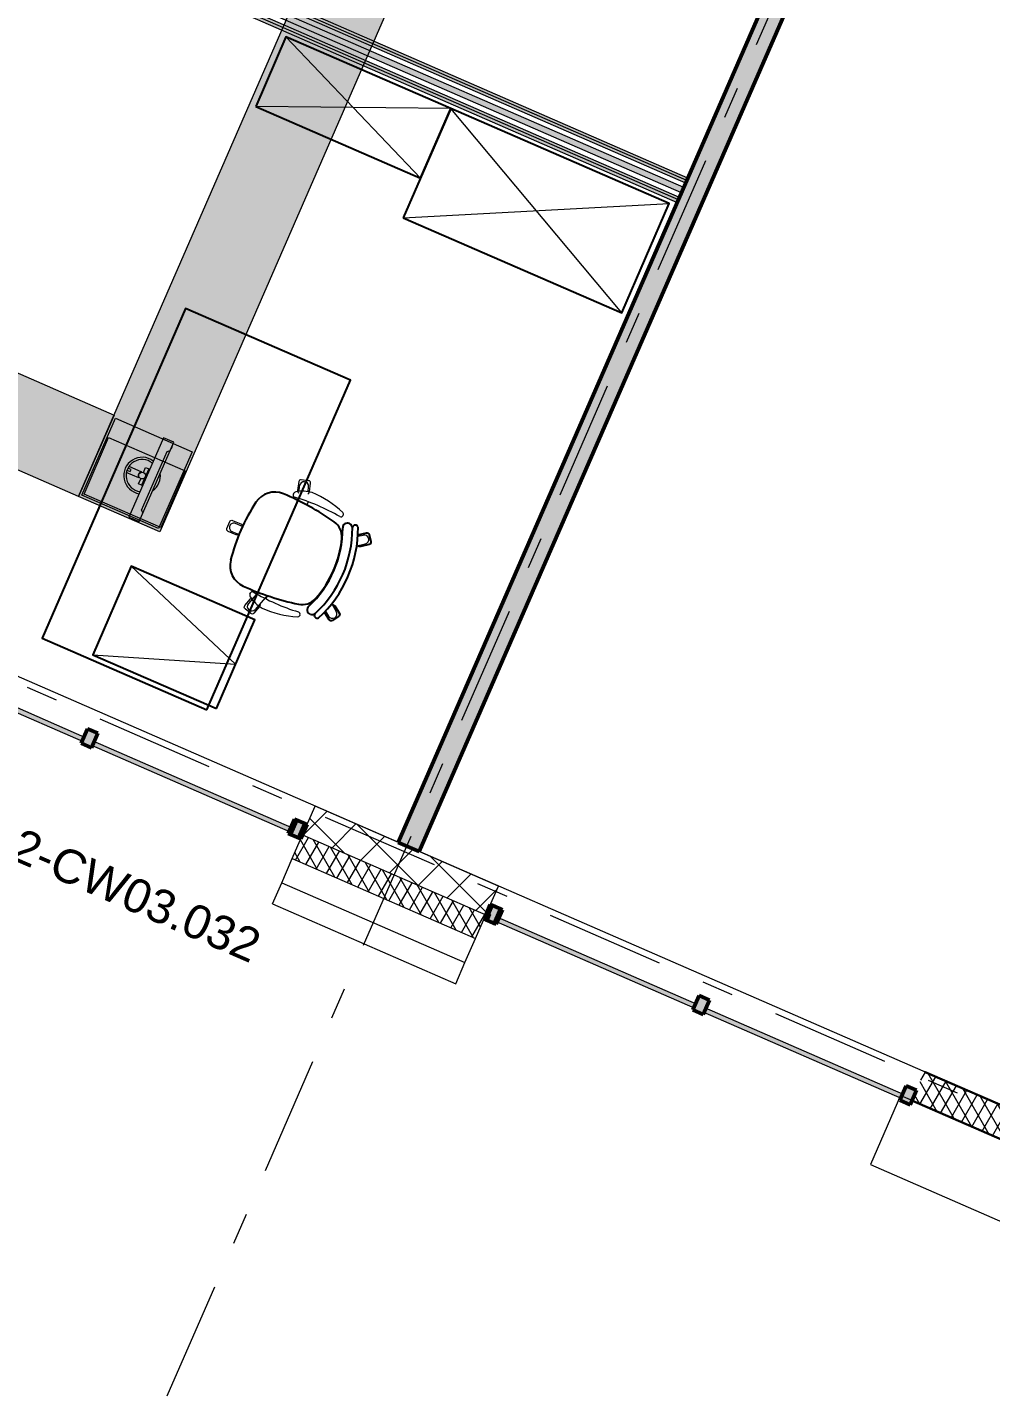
# Model space of a CAD drawing. Header units: millimetres. Extents: x -35034 to 431752, y -71616 to 25069.
# Drawn here: x 375936 to 380225, y -17867 to -11807 of the extents above; entities that cross this region are included whole.
import ezdxf
from ezdxf.enums import TextEntityAlignment as Align

# ---------------------------------------------------------------- set-up
doc = ezdxf.new("R2010")
doc.units = ezdxf.units.MM
doc.header["$MEASUREMENT"] = 0
doc.linetypes.add('Double Dashed', pattern=[1093.611073, 529.166651, -211.666656, 141.111112, -211.666656])
for name, color, linetype in [('A-15-MG_Structural_Grid', 7, 'Continuous'), ('A-20-M_Floor_Slab', 7, 'Continuous'), ('A-25-M_Curtain_Wall', 7, 'Continuous'), ('A-25-M_Wall_Ext', 7, 'Continuous'), ('A-25-M_Wall_Ext_Existing_HUB', 7, 'Continuous'), ('A-25-M_Wall_Int', 7, 'Continuous'), ('ArchiCAD Doors', 7, 'Continuous'), ('New_A-25-M_Wall_Int', 7, 'Continuous')]:
    doc.layers.add(name, color=color, linetype=linetype)
for name, color, linetype, lineweight, true_color in [('A-15-MG_Structural_Grid_Pen_No__163', 7, 'Continuous', 0, 0x750077), ('A-25-M_Curtain_Wall_Pen_No__144', 7, 'Continuous', 0, 0xc8c8c8), ('A-25-M_Curtain_Wall_Pen_No__165', 7, 'Continuous', 0, 0x006060), ('A-25-M_Curtain_Wall_Pen_No__27', 7, 'Continuous', 50, 0x2a2a2a), ('A-25-M_Curtain_Wall_Pen_No__43', 7, 'Continuous', 30, 0x444444), ('A-25-M_Curtain_Wall_Pen_No__46', 7, 'Continuous', 35, 0x444444), ('A-25-M_Wall_Ext_Existing_HUB_Pen_No__107', 7, 'Continuous', 15, 0xa6a6a6), ('A-25-M_Wall_Ext_Pen_No__63', 7, 'Continuous', 20, 0x606060), ('A-25-M_Wall_Int_Pen_No__27', 7, 'Continuous', 50, 0x2a2a2a), ('A-25-M_Wall_Int_Pen_No__81', 7, 'Continuous', 20, 0x6a6a6a), ('A-35-M_FFE_Loose_SIEMENS P2_Pen_No__251', 7, 'Continuous', 13, 0xe8e8e8), ('New_A-25-M_Wall_Int_Pen_No__107', 7, 'Continuous', 15, 0xa6a6a6)]:
    doc.layers.add(name, color=color, linetype=linetype, lineweight=lineweight, true_color=true_color)
for name, color, linetype, lineweight in [('A-20-M_Floor_Slab_Pen_No__89', 8, 'Continuous', 20), ('A-25-M_Curtain_Wall_Pen_No__1', 7, 'Continuous', 13), ('A-25-M_Curtain_Wall_Pen_No__85', 8, 'Continuous', 20), ('A-25-M_Wall_Ext_Existing_HUB_Pen_No__1', 7, 'Continuous', 13), ('A-35-M_FFE_Loose_SIEMENS P2_Pen_No__5', 7, 'Continuous', 25), ('A-35-M_FFE_Loose_SIEMENS P2_Pen_No__9', 7, 'Continuous', 13), ('A-95-H_Fill_Plan_FloorTrunking_Pen_No__1', 7, 'Continuous', 13), ('A-95-H_Fill_Plan_FloorTrunking_Pen_No__101', 252, 'Continuous', 15), ('ArchiCAD Doors_Pen_No__1', 7, 'Continuous', 13), ('New_A-25-M_Wall_Int_Pen_No__1', 7, 'Continuous', 13), ('New_A-95-H_Fill_Plan_FloorTrunking_Pen_No__1', 7, 'Continuous', 13), ('New_A-95-H_Fill_Plan_FloorTrunking_Pen_No__101', 252, 'Continuous', 15), ('New_A-95-P_Text_1_50_GA_Pen_No__1', 7, 'Continuous', 13), ('New_A-95-P_Text_1_50_GA_Pen_No__101', 252, 'Continuous', 15)]:
    doc.layers.add(name, color=color, linetype=linetype, lineweight=lineweight)
doc.styles.add('GENERATED_STYLE_4', font='')
doc.styles.get('GENERATED_STYLE_4').set_extended_font_data('Swis721 BT')
doc.dimstyles.new('GENERATED_STYLE__2', dxfattribs={"dimtxt": 0.18, "dimasz": 273.6, "dimexe": 0.18, "dimexo": 0.0625, "dimgap": 0.09, "dimtad": 0, "dimtih": 1, "dimtoh": 1, "dimdec": 4, "dimzin": 0, "dimdsep": 46, "dimcen": 0.09, "dimadec": 0, "dimazin": 0, "dimtfac": 1, "dimtdec": 4, "dimtmove": 0, "dimatfit": 3, "dimldrblk": 'ARROWHEAD_5', "dimfxl": 1, "dimtolj": 1, "dimtzin": 0, "dimarcsym": 0})
pattern_1 = [(60, (341458.065, 0), (-43.30127, 25), []), (120, (341458.065, 0), (43.30127, 25), [])]

# ---------------------------------------------------------------- blocks, each defined once
blk = doc.blocks.new('Slab_4_1', base_point=(349154.7, 5872.1))
at = {"layer": 'A-20-M_Floor_Slab_Pen_No__89', "linetype": 'Continuous', "flags": 128}
blk.add_lwpolyline([(360868.7, 17348.4), (395215.4, 2371.5), (395114.2, 2139.5), (395215, 2095.5), (388101.6, -14217.9), (385088.2, -12903.9), (382990, -17715.8), (382962.7, -17778.4), (373440.9, -13626.4), (354114.4, -5199.1)], dxfattribs=at)
blk = doc.blocks.new('Curtain Wall_16_1', base_point=(341458.1, 0))
at = {"layer": 'A-25-M_Curtain_Wall', "linetype": 'Continuous', "lineweight": 0, "true_color": 0x000000}
h = blk.add_hatch(dxfattribs=at)
h.set_pattern_fill('Batt_Insulation_0001', color=178, style=0, pattern_type=2)
h.set_pattern_definition(pattern_1)
h.paths.add_polyline_path([(379873.7, -16584.4), (380749.1, -16966.1), (380805.1, -16837.8), (379929.7, -16456.1)])
at = {"layer": 'A-25-M_Curtain_Wall_Pen_No__144', "linetype": 'Continuous'}
for points in [[(377969.5, -15775.4), (378015.3, -15795.3), (378043.3, -15731.2), (377997.5, -15711.2)], [(378023.5, -15798.9), (378051.4, -15734.7), (378005.6, -15714.7), (377977.6, -15778.9)], [(378944.7, -16200.6), (378972.7, -16136.4), (378926.8, -16116.4), (378898.9, -16180.6)], [(379865.9, -16602.3), (379893.9, -16538.1), (379848.1, -16518.1), (379820.1, -16582.3)]]:
    blk.add_hatch(color=256, dxfattribs=at).paths.add_polyline_path(points)
at = {"layer": 'A-25-M_Curtain_Wall_Pen_No__165', "linetype": 'Continuous', "lineweight": 0, "true_color": 0x001818}
for points in [[(377986.2, -15771.7), (377991.8, -15774.2), (377999.8, -15755.9), (377994.2, -15753.4)], [(378915.4, -16155.1), (378030.9, -15769.4), (378022.9, -15787.7), (378907.4, -16173.4)], [(379836.7, -16556.8), (378952.1, -16171.1), (378944.1, -16189.4), (379828.7, -16575.1)]]:
    blk.add_hatch(color=168, dxfattribs=at).paths.add_polyline_path(points)
at = {"layer": 'A-25-M_Curtain_Wall_Pen_No__1', "linetype": 'Continuous'}
for p, q in [((377994.2, -15753.4), (377986.2, -15771.7)), ((377991.8, -15774.2), (377999.8, -15755.9)), ((377999.8, -15755.9), (377994.2, -15753.4)), ((377986.2, -15771.7), (377991.8, -15774.2)), ((378030.9, -15769.4), (378022.9, -15787.7)), ((378022.9, -15787.7), (378907.4, -16173.4)), ((378915.4, -16155.1), (378030.9, -15769.4)), ((378907.4, -16173.4), (378915.4, -16155.1)), ((378952.1, -16171.1), (378944.1, -16189.4)), ((379836.7, -16556.8), (378952.1, -16171.1)), ((378944.1, -16189.4), (379828.7, -16575.1)), ((379828.7, -16575.1), (379836.7, -16556.8))]:
    blk.add_line(p, q, dxfattribs=at)
at = {"layer": 'A-25-M_Curtain_Wall_Pen_No__27', "linetype": 'Continuous'}
for p, q in [((377997.5, -15711.2), (377969.5, -15775.4)), ((378005.6, -15714.7), (377977.6, -15778.9)), ((378043.3, -15731.2), (377997.5, -15711.2)), ((378051.4, -15734.7), (378005.6, -15714.7)), ((378015.3, -15795.3), (378043.3, -15731.2)), ((378023.5, -15798.9), (378051.4, -15734.7)), ((377969.5, -15775.4), (378015.3, -15795.3)), ((377977.6, -15778.9), (378023.5, -15798.9)), ((378926.8, -16116.4), (378898.9, -16180.6)), ((378972.7, -16136.4), (378926.8, -16116.4)), ((378898.9, -16180.6), (378944.7, -16200.6)), ((378944.7, -16200.6), (378972.7, -16136.4)), ((379848.1, -16518.1), (379820.1, -16582.3)), ((379893.9, -16538.1), (379848.1, -16518.1)), ((379865.9, -16602.3), (379893.9, -16538.1)), ((379820.1, -16582.3), (379865.9, -16602.3))]:
    blk.add_line(p, q, dxfattribs=at)
at = {"layer": 'A-25-M_Curtain_Wall_Pen_No__43', "linetype": 'Continuous'}
for p, q in [((379929.7, -16456.1), (380805.1, -16837.8)), ((380749.1, -16966.1), (379873.7, -16584.4))]:
    blk.add_line(p, q, dxfattribs=at)
blk = doc.blocks.new('Simple Door Opening')
at = {"layer": 'ArchiCAD Doors_Pen_No__1', "linetype": 'Continuous'}
for p, q in [((-4055, 334.5), (-4055, 474.5)), ((4055, 334.5), (4055, 474.5)), ((-4055, 219.5), (-4055, 334.5)), ((4055, 219.5), (4055, 334.5)), ((-4055, 102.5), (-4055, 219.5)), ((4055, 102.5), (4055, 219.5)), ((-4055, 0), (-4055, 102.5)), ((4055, 0), (4055, 102.5))]:
    blk.add_line(p, q, dxfattribs=at)
blk = doc.blocks.new('Wall_197_1', base_point=(386093.5, -19661.2))
at = {"layer": 'A-25-M_Wall_Ext_Existing_HUB_Pen_No__107', "linetype": 'Continuous'}
h = blk.add_hatch(dxfattribs=at)
h.set_pattern_fill('Concrete_Block_0001', color=256, style=0, pattern_type=2)
h.set_pattern_definition([(45, (341458.06, 0), (-91.92388, 91.92388), []), (135, (341458.06, 0), (91.92388, 91.92388), [])])
h.paths.add_polyline_path([(377161.6, -15401.5), (377977.4, -15757.3), (378033.3, -15629), (377217.5, -15273.2)])
h = blk.add_hatch(dxfattribs=at)
h.set_pattern_fill('Batt_Insulation_0001', color=256, style=0, pattern_type=2)
h.set_pattern_definition(pattern_1)
h.paths.add_polyline_path([(377115.6, -15507), (377931.4, -15862.7), (377977.4, -15757.3), (377161.6, -15401.5)])
h = blk.add_hatch(dxfattribs=at)
h.set_pattern_fill('613_01__ad_AR_SAND_0001', color=256, style=0, pattern_type=2)
h.set_pattern_definition([(103.994, (341458.1, 0), (-1137.956, 451.32), [0, -965.2, 0, -1079.5, 0, -1031.875]), (73.994, (341458, 0), (-1195.13, 1745.31), [0, -520.7, 0, -869.95, 0, -333.375]), (33.994, (341146.5, -716.2), (785.414, 1814.82), [0, -317.5, 0, -1143, 0, -1492.25]), (23.994, (341146.5, -716.2), (250.276, 1972.774), [0, -158.75, 0, -749.3, 0, -857.25])])
h.paths.add_polyline_path([(377027.9, -15708.2), (377843.7, -16063.9), (377884.6, -15969.9), (377068.8, -15614.2)])
at = {"layer": 'A-25-M_Wall_Ext_Existing_HUB_Pen_No__1', "linetype": 'Continuous'}
for p, q in [((377161.6, -15401.5), (377977.4, -15757.3)), ((377115.6, -15507), (377931.4, -15862.7)), ((377068.8, -15614.2), (377884.6, -15969.9))]:
    blk.add_line(p, q, dxfattribs=at)
at = {"layer": 'A-25-M_Wall_Ext_Existing_HUB_Pen_No__1', "linetype": 'Continuous', "flags": 128}
for points in [[(378033.3, -15629), (377217.5, -15273.2)], [(377027.9, -15708.2), (377843.7, -16063.9)]]:
    blk.add_lwpolyline(points, dxfattribs=at)
at = {"layer": 'ArchiCAD Doors', "color": 251, "linetype": 'Continuous', "lineweight": 20, "true_color": 0x606060, "zscale": 1000, "rotation": 336.4404141930048}
for p in [(373310.9, -14087.4), (381560.7, -17684.7)]:
    blk.add_blockref('Simple Door Opening', p, dxfattribs=at)
blk = doc.blocks.new('Standard grid marker')
at = {"layer": 'A-15-MG_Structural_Grid_Pen_No__163', "linetype": 'Double Dashed'}
blk.add_line((1000, 0), (29726, 0), dxfattribs=at)
at = {"layer": 'A-15-MG_Structural_Grid_Pen_No__163', "style": 'GENERATED_STYLE_4'}
for tag, p in [('AC_MarkerText_1_0', (-500, 41.2)), ('AC_MarkerText_1_1', (31226, 41.2))]:
    blk.add_attdef(tag, text='', height=350, rotation=90, dxfattribs=at).set_placement(p, align=Align.MIDDLE_CENTER)
blk = doc.blocks.new('Standard grid marker_3')
at = {"layer": 'A-15-MG_Structural_Grid_Pen_No__163', "linetype": 'Double Dashed'}
blk.add_line((1000, 0), (74254.8, 0), dxfattribs=at)
at = {"layer": 'A-15-MG_Structural_Grid_Pen_No__163', "style": 'GENERATED_STYLE_4'}
for tag, p in [('AC_MarkerText_1_0', (-500, 43.4)), ('AC_MarkerText_1_1', (75754.8, 43.4))]:
    blk.add_attdef(tag, text='', height=350, rotation=360, dxfattribs=at).set_placement(p, align=Align.MIDDLE_CENTER)
blk = doc.blocks.new('Curtain Wall_24_2', base_point=(341458.1, 0))
at = {"layer": 'A-25-M_Curtain_Wall_Pen_No__144', "linetype": 'Continuous'}
for points in [[(376222.5, -15013.6), (376250.5, -14949.4), (376204.6, -14929.4), (376176.7, -14993.6)], [(377143.7, -15415.3), (377171.7, -15351.1), (377125.9, -15331.1), (377097.9, -15395.3)], [(377153.7, -15419.6), (377181.7, -15355.5), (377135.8, -15335.5), (377107.9, -15399.6)]]:
    blk.add_hatch(color=256, dxfattribs=at).paths.add_polyline_path(points)
at = {"layer": 'A-25-M_Curtain_Wall_Pen_No__165', "linetype": 'Continuous', "lineweight": 0, "true_color": 0x001818}
for points in [[(376193.2, -14968.1), (375308.7, -14582.4), (375300.7, -14600.7), (376185.2, -14986.4)], [(377114.5, -15369.8), (376229.9, -14984.1), (376221.9, -15002.4), (377106.5, -15388.1)]]:
    blk.add_hatch(color=168, dxfattribs=at).paths.add_polyline_path(points)
at = {"layer": 'A-25-M_Curtain_Wall_Pen_No__1', "linetype": 'Continuous'}
for p, q in [((375300.7, -14600.7), (376185.2, -14986.4)), ((376193.2, -14968.1), (375308.7, -14582.4)), ((376185.2, -14986.4), (376193.2, -14968.1)), ((376229.9, -14984.1), (376221.9, -15002.4)), ((376221.9, -15002.4), (377106.5, -15388.1)), ((377114.5, -15369.8), (376229.9, -14984.1)), ((377106.5, -15388.1), (377114.5, -15369.8))]:
    blk.add_line(p, q, dxfattribs=at)
at = {"layer": 'A-25-M_Curtain_Wall_Pen_No__27', "linetype": 'Continuous'}
for p, q in [((376204.6, -14929.4), (376176.7, -14993.6)), ((376250.5, -14949.4), (376204.6, -14929.4)), ((376222.5, -15013.6), (376250.5, -14949.4)), ((376176.7, -14993.6), (376222.5, -15013.6)), ((377125.9, -15331.1), (377097.9, -15395.3)), ((377171.7, -15351.1), (377125.9, -15331.1)), ((377135.8, -15335.5), (377107.9, -15399.6)), ((377181.7, -15355.5), (377135.8, -15335.5)), ((377143.7, -15415.3), (377171.7, -15351.1)), ((377153.7, -15419.6), (377181.7, -15355.5)), ((377097.9, -15395.3), (377143.7, -15415.3)), ((377107.9, -15399.6), (377153.7, -15419.6))]:
    blk.add_line(p, q, dxfattribs=at)
blk = doc.blocks.new('Wall_332_2', base_point=(381042.8, -7638.8))
at = {"layer": 'A-25-M_Wall_Int_Pen_No__81', "linetype": 'Continuous', "lineweight": 0, "true_color": 0x353535}
blk.add_hatch(color=250, dxfattribs=at).paths.add_polyline_path([(380996, -7618.4), (377587.8, -15434.7), (377681.3, -15475.4), (381089.5, -7659.2)])
at = {"layer": 'A-25-M_Wall_Int_Pen_No__27', "linetype": 'Continuous', "flags": 128}
for points in [[(380996, -7618.4), (377587.8, -15434.7)], [(377681.3, -15475.4), (381089.5, -7659.2)], [(377587.8, -15434.7), (377681.3, -15475.4)]]:
    blk.add_lwpolyline(points, dxfattribs=at)
blk = doc.blocks.new('*X1178', base_point=(341458.1, 0))
at = {"layer": 'New_A-25-M_Wall_Int_Pen_No__107', "linetype": 'Continuous'}
blk.add_hatch(color=256, dxfattribs=at).paths.add_polyline_path([(378858.5, -12520.4), (374830.8, -10764.1), (374820.8, -10787), (378848.5, -12543.3)])
blk = doc.blocks.new('Wall_347_2', base_point=(374740.3, -10673.9))
at = {"layer": 'New_A-25-M_Wall_Int_Pen_No__107', "linetype": 'Continuous'}
for points in [[(378877.1, -12477.8), (374849.4, -10721.5), (374844.4, -10733), (378872.1, -12489.2)], [(378872.1, -12489.2), (374844.4, -10733), (374839.6, -10744), (378867.3, -12500.2)], [(378834.7, -12574.9), (374807, -10818.7), (374801.8, -10830.6), (378829.6, -12586.9)], [(378839.5, -12563.9), (374811.8, -10807.7), (374807, -10818.7), (378834.7, -12574.9)]]:
    blk.add_hatch(color=256, dxfattribs=at).paths.add_polyline_path(points)
at = {"layer": 'New_A-25-M_Wall_Int_Pen_No__1', "linetype": 'Continuous'}
for p, q in [((378848.5, -12543.3), (374820.8, -10787)), ((378858.5, -12520.4), (374830.8, -10764.1)), ((378867.3, -12500.2), (374839.6, -10744)), ((378872.1, -12489.2), (374844.4, -10733)), ((378834.7, -12574.9), (374807, -10818.7)), ((378839.5, -12563.9), (374811.8, -10807.7))]:
    blk.add_line(p, q, dxfattribs=at)
at = {"layer": 'New_A-25-M_Wall_Int_Pen_No__1', "linetype": 'Continuous', "flags": 128}
for points in [[(378877.1, -12477.8), (374849.4, -10721.5)], [(374839.6, -10744), (374811.8, -10807.7)], [(374801.8, -10830.6), (378829.6, -12586.9)], [(378829.6, -12586.9), (378877.1, -12477.8)]]:
    blk.add_lwpolyline(points, dxfattribs=at)
at = {"layer": 'New_A-25-M_Wall_Int', "color": 250, "lineweight": 50, "true_color": 0x2a2a2a}
blk.add_blockref('*X1178', (341458.1, 0), dxfattribs=at)
blk = doc.blocks.new('Shutter Rectangular 19_2')
at = {"layer": 'A-25-M_Wall_Ext_Pen_No__63', "linetype": 'Continuous'}
for p, q in [((1035, 335), (0, 335)), ((0, 335), (0, 0)), ((1035, 0), (1035, 335)), ((0, 0), (1035, 0))]:
    blk.add_line(p, q, dxfattribs=at)
blk = doc.blocks.new('ARROWHEAD_5')
at = {"color": 0, "linetype": 'Continuous', "lineweight": 0}
blk.add_line((0, 0), (-1, 0), dxfattribs=at)
blk.add_solid([(-1, 0.2679), (0, 0), (-1, -0.2679), (-1, 0.2679)], dxfattribs=at)

msp = doc.modelspace()

# ---------------------------------------------------------------- hatches: boundary and pattern name
at = {"layer": 'A-95-H_Fill_Plan_FloorTrunking_Pen_No__101', "linetype": 'Continuous', "lineweight": 0, "true_color": 0x727272}
for points in [[(376526.9, -14052.6), (376164.8, -13894.7), (379236.2, -6851), (379598.3, -7008.9)], [(376322.7, -13532.6), (376164.8, -13894.7), (375068.4, -13416.6), (375226.3, -13054.5)]]:
    msp.add_hatch(color=8, dxfattribs=at).paths.add_polyline_path(points)
at = {"layer": 'New_A-95-H_Fill_Plan_FloorTrunking_Pen_No__101', "linetype": 'Continuous', "lineweight": 0, "true_color": 0x727272}
msp.add_hatch(color=8, dxfattribs=at).paths.add_polyline_path([(376520.6, -14037.8), (376179.9, -13889.3), (376328.9, -13547.3), (376669.7, -13695.9)])
at = {"layer": 'New_A-95-P_Text_1_50_GA_Pen_No__101', "linetype": 'Continuous', "lineweight": 0, "true_color": 0x727272}
msp.add_hatch(color=8, dxfattribs=at).paths.add_polyline_path([(376530.3, -14032.6), (376189.1, -13884.2), (376298.4, -13632.9), (376639.3, -13781.2)])

# ---------------------------------------------------------------- linework, layer by layer
at = {"layer": 'A-35-M_FFE_Loose_SIEMENS P2_Pen_No__251', "linetype": 'Continuous'}
for p, q in [((376445.6, -13956.8), (376559.3, -13695.5)), ((376559.3, -13695.5), (376572.5, -13690.3)), ((376445.6, -13956.8), (376450.8, -13970))]:
    msp.add_line(p, q, dxfattribs=at)
at = {"layer": 'A-35-M_FFE_Loose_SIEMENS P2_Pen_No__251', "linetype": 'Continuous', "flags": 128}
for points in [[(376434.9, -14006.7), (376588.4, -13653.6), (376542.6, -13633.7), (376389, -13986.7)], [(376578.8, -13682.1), (376582.7, -13672.9), (376580.4, -13671.9), (376576.5, -13681.1)], [(376449.8, -13846.9), (376481.7, -13773.5), (376477.2, -13771.5), (376445.3, -13844.9)]]:
    msp.add_lwpolyline(points, close=True, dxfattribs=at)
msp.add_lwpolyline([(376389.2, -13760.5), (376445.2, -13784.9, 0.565741), (376433.2, -13812.4), (376377.3, -13788)], format="xyb", dxfattribs=at)
for points in [[(376379.9, -13778.3), (376394.6, -13784.7), (376398.6, -13775.5), (376383.9, -13769.1)], [(376453.4, -13788.5), (376463.4, -13765.5), (376477.2, -13771.5), (376445.3, -13844.9), (376431.5, -13838.9), (376441.5, -13816)]]:
    msp.add_lwpolyline(points, dxfattribs=at)
at = {"layer": 'A-35-M_FFE_Loose_SIEMENS P2_Pen_No__251', "linetype": 'Continuous'}
msp.add_circle((376447.5, -13802.2), 15, dxfattribs=at)
for radius, start, end in [(81.6, 52.31003, 260.67829), (71.6, 50.27855, 262.70977), (81.6, 305.54632, 7.442)]:
    msp.add_arc((376447.5, -13802.2), radius, start, end, dxfattribs=at)
at = {"layer": 'A-35-M_FFE_Loose_SIEMENS P2_Pen_No__5', "linetype": 'Continuous'}
for p, q in [((377121, -13882.9), (377120.1, -13884.8)), ((377371, -14015.8), (377370, -14015.3)), ((376927.8, -14327), (376928.7, -14325))]:
    msp.add_line(p, q, dxfattribs=at)
at = {"layer": 'A-35-M_FFE_Loose_SIEMENS P2_Pen_No__5', "linetype": 'Continuous', "flags": 128}
for points in [[(376953.2, -12159.5), (377686.8, -12478.6), (377821.6, -12168.6), (377088, -11849.6)], [(377610.2, -12654.7), (378582.3, -13077.4), (378793.6, -12591.4), (377821.6, -12168.6)], [(376736.3, -14844.7), (377374.5, -13377.5), (376640.9, -13058.4), (376002.7, -14525.6)], [(376778.1, -14838.8), (376949.6, -14444.5), (376399.4, -14205.2), (376227.9, -14599.5)]]:
    msp.add_lwpolyline(points, close=True, dxfattribs=at)
for points in [[(377076.3, -13883.4, 0.360038), (376954.3, -13920.6)], [(377407.8, -14066.5), (377445.9, -14057, -0.414214), (377458, -14064.3), (377465.9, -14096.3, -0.414214), (377458.6, -14108.5), (377420.5, -14117.9, -0.339096), (377409.4, -14113.1)], [(377294.3, -14378, -0.312027), (377304.8, -14382.5), (377325.6, -14415.9, -0.414214), (377322.4, -14429.6), (377294.3, -14447.1, -0.414214), (377280.6, -14443.9), (377259.8, -14410.6, -0.021405), (377259.3, -14409.9)]]:
    msp.add_lwpolyline(points, format="xyb", dxfattribs=at)
at = {"layer": 'A-35-M_FFE_Loose_SIEMENS P2_Pen_No__5', "linetype": 'Continuous'}
for centre, radius, start, end in [((377640.3, -14372.8), 821.7, 146.61076, 166.37755), ((376618.2, -14982.4), 1190.7, 54.90054, 67.37621), ((376867.4, -14036.7), 473.2, 312.74779, 0.24053), ((376866.6, -14036.3), 517.1, 312.8415, 0.14681), ((376867.4, -14036.6), 541.3, 312.5111, 0.47722), ((377256.9, -14073.7), 80, 354.56125, 54.90054), ((377361.6, -14034.6), 21, 66.49416, 180.23687), ((377361.7, -14035.6), 21.9, 359.52275, 64.90015), ((377396.1, -14035.2), 12.9, 13.47426, 167.45949), ((376867.4, -14036.6), 471.3, 318.42707, 354.56125), ((376939, -14202.8), 100, 166.37755, 245.61211), ((377389.3, -13209.5), 1190.7, 245.61211, 258.08777), ((377160.1, -14296.3), 80, 258.08777, 318.42707), ((377202.9, -14399.6), 21, 132.75145, 246.49416), ((377203.9, -14400), 21, 246.49416, 312.80233), ((377226.8, -14424.3), 12.9, 145.52883, 299.51405)]:
    msp.add_arc(centre, radius, start, end, dxfattribs=at)
at = {"layer": 'A-35-M_FFE_Loose_SIEMENS P2_Pen_No__9', "linetype": 'Continuous'}
for p, q in [((377088, -11849.6), (377686.8, -12478.6)), ((377821.6, -12168.6), (376953.2, -12159.5)), ((378582.3, -13077.4), (377821.6, -12168.6)), ((377610.2, -12654.7), (378793.6, -12591.4)), ((377146.2, -13872.3), (377148.8, -13847.3)), ((377186.3, -13873.9), (377188.6, -13851.3)), ((377125.3, -13898), (377122.7, -13903.9)), ((377187.3, -13918.5), (377180.9, -13933.1)), ((377342.3, -13980.1), (377343, -13978.4)), ((376878.6, -14064.8), (376848.2, -14051.8)), ((376894.5, -14028.1), (376863.9, -14015)), ((377403, -14114.5), (377441, -14105.9)), ((377407.4, -14072.5), (377432.2, -14066.9)), ((376863.8, -14641.6), (376399.4, -14205.2)), ((376964.4, -14321.7), (376920.7, -14371.6)), ((376941.8, -14319.8), (376944.4, -14313.9)), ((377004.7, -14336.4), (376950.8, -14397.9)), ((376999.1, -14351.1), (377005.4, -14336.6)), ((377149.8, -14422.6), (377149.1, -14424.3)), ((377263.9, -14405.1), (377277.4, -14427.8)), ((377291.4, -14373.1), (377311.8, -14407.3)), ((376227.9, -14599.5), (376863.8, -14641.6))]:
    msp.add_line(p, q, dxfattribs=at)
at = {"layer": 'A-35-M_FFE_Loose_SIEMENS P2_Pen_No__9', "linetype": 'Continuous', "flags": 128}
for points in [[(377185.3, -13883.3, 0.292825), (377192.2, -13875), (377197.3, -13836.1, 0.414214), (377188.7, -13824.8), (377155.9, -13820.6, 0.414214), (377144.7, -13829.2), (377139.7, -13868.2, 0.333583), (377145.6, -13878.6)], [(376876.9, -14064.1, -0.272712), (376866.9, -14065.6), (376830.5, -14050.9, -0.414214), (376824.9, -14037.8), (376837.3, -14007.2, -0.414214), (376850.4, -14001.7), (376886.8, -14016.4, -0.353143), (376892.9, -14027.4)], [(377407.8, -14066.5), (377445.9, -14057, -0.414214), (377458, -14064.3), (377465.9, -14096.3, -0.414214), (377458.6, -14108.5), (377420.5, -14117.9, -0.339096), (377409.4, -14113.1)], [(376972, -14373.8, -0.292825), (376970.7, -14384.5), (376945.6, -14414.7, -0.414214), (376931.5, -14416.1), (376906.1, -14395, -0.414214), (376904.8, -14380.9), (376929.8, -14350.7, -0.333583), (376941.5, -14347.9)], [(377294.3, -14378, -0.312027), (377304.8, -14382.5), (377325.6, -14415.9, -0.414214), (377322.4, -14429.6), (377294.3, -14447.1, -0.414214), (377280.6, -14443.9), (377259.8, -14410.6, -0.021405), (377259.3, -14409.9)]]:
    msp.add_lwpolyline(points, format="xyb", dxfattribs=at)
at = {"layer": 'A-35-M_FFE_Loose_SIEMENS P2_Pen_No__9', "linetype": 'Continuous'}
for centre, radius, start, end in [((377136, -13890.4), 16.8, 102.867, 153.29574), ((377159.6, -14038.9), 167, 74.27482, 99.43274), ((377168.7, -13849.3), 20, 84.20605, 174.20605), ((377168.7, -13849.3), 20, 354.20605, 84.20605), ((377043.7, -14272.2), 425.8, 45.7515, 67.7652), ((377129.3, -13888.8), 10, 156.49416, 246.49416), ((376864.4, -14788.3), 927.7, 60.01269, 73.66786), ((377333.1, -13976.1), 10, 240.01269, 336.49416), ((377333.9, -13974.4), 10, 336.49416, 45.7515), ((376856, -14033.4), 20, 156.78227, 246.78227), ((376856, -14033.4), 20, 66.78227, 156.78227), ((376866.6, -14036.3), 517.1, 312.8415, 0.14681), ((377436.6, -14086.4), 20, 12.78227, 102.78227), ((377436.6, -14086.4), 20, 282.78227, 12.78227), ((376941.6, -14333), 15, 156.49416, 213.31974), ((376938, -14329.4), 10.3, 68.17535, 154.81297), ((377054.7, -14262.9), 148.1, 211.91254, 240.35653), ((377414.6, -13523.3), 926.3, 239.31004, 252.98605), ((376935.8, -14384.8), 20, 138.78227, 228.78227), ((376935.8, -14384.8), 20, 228.78227, 318.78227), ((377160.4, -14003.4), 427.5, 245.2672, 267.19274), ((377140.7, -14418.6), 10, 336.49416, 72.97563), ((377294.6, -14417.5), 20, 300.78227, 30.78227), ((377139.9, -14420.3), 10, 267.23682, 336.49416), ((377294.6, -14417.5), 20, 210.78227, 300.78227)]:
    msp.add_arc(centre, radius, start, end, dxfattribs=at)
at = {"layer": 'A-95-H_Fill_Plan_FloorTrunking_Pen_No__1', "linetype": 'Continuous', "flags": 128}
for points in [[(376526.9, -14052.6), (376164.8, -13894.7), (379236.2, -6851), (379598.3, -7008.9)], [(376322.7, -13532.6), (376164.8, -13894.7), (375068.4, -13416.6), (375226.3, -13054.5)]]:
    msp.add_lwpolyline(points, close=True, dxfattribs=at)
at = {"layer": 'New_A-95-H_Fill_Plan_FloorTrunking_Pen_No__1', "linetype": 'Continuous', "flags": 128}
msp.add_lwpolyline([(376520.6, -14037.8), (376179.9, -13889.3), (376328.9, -13547.3), (376669.7, -13695.9)], close=True, dxfattribs=at)
at = {"layer": 'New_A-95-P_Text_1_50_GA_Pen_No__1', "linetype": 'Continuous', "flags": 128}
msp.add_lwpolyline([(376530.3, -14032.6), (376189.1, -13884.2), (376298.4, -13632.9), (376639.3, -13781.2)], close=True, dxfattribs=at)

# ---------------------------------------------------------------- block references
at = {"layer": 'A-15-MG_Structural_Grid', "color": 8, "linetype": 'Continuous', "lineweight": 15, "zscale": 1000}
for name, p, rotation in [('Standard grid marker', (388097.1, 8563.8), 246.440411583993), ('Standard grid marker_3', (340256.9, 813.7), 336.440411583993)]:
    msp.add_blockref(name, p, dxfattribs=dict(at, rotation=rotation))
at = {"layer": 'A-20-M_Floor_Slab', "color": 8, "linetype": 'Continuous', "lineweight": 20}
msp.add_blockref('Slab_4_1', (349154.7, 5872.1), dxfattribs=at)
at = {"layer": 'A-25-M_Curtain_Wall', "linetype": 'Continuous', "lineweight": 0}
for name in ['Curtain Wall_24_2', 'Curtain Wall_16_1']:
    msp.add_blockref(name, (341458.1, 0), dxfattribs=at)
at = {"layer": 'A-25-M_Wall_Ext', "color": 251, "linetype": 'Continuous', "lineweight": 20, "true_color": 0x606060, "zscale": 1000, "rotation": 336.4404115839932}
msp.add_blockref('Shutter Rectangular 19_2', (379689.7, -16868.9), dxfattribs=at)
at = {"layer": 'A-25-M_Wall_Ext_Existing_HUB', "color": 250, "lineweight": 50, "true_color": 0x2a2a2a}
msp.add_blockref('Wall_197_1', (386093.5, -19661.2), dxfattribs=at)
at = {"layer": 'A-25-M_Wall_Int', "color": 250, "lineweight": 50, "true_color": 0x2a2a2a}
msp.add_blockref('Wall_332_2', (381042.8, -7638.8), dxfattribs=at)
at = {"layer": 'New_A-25-M_Wall_Int', "color": 250, "lineweight": 50, "true_color": 0x2a2a2a}
msp.add_blockref('Wall_347_2', (374740.3, -10673.9), dxfattribs=at)

# ---------------------------------------------------------------- texts
at = {"layer": 'A-25-M_Curtain_Wall_Pen_No__46', "linetype": 'Continuous', "insert": (375753.7, -15381.3), "char_height": 150, "attachment_point": 4, "rotation": 336.49416, "style": 'GENERATED_STYLE_4'}
msp.add_mtext('\\A1;{\\fSwis721 BT|b0|i0|c0|p34;P2-CW03.032}', dxfattribs=at)

# ---------------------------------------------------------------- leaders
at = {"layer": 'A-25-M_Curtain_Wall_Pen_No__85', "linetype": 'Continuous', "annotation_type": 0, "has_hookline": 1, "hookline_direction": 0, "text_width": 1535.7, "horizontal_direction": (0.917019, -0.398843, 0)}
msp.add_leader([(373444.8, -13780.6), (373737.9, -14524.9), (375753.6, -15381.3)], dimstyle='GENERATED_STYLE__2', dxfattribs=at)

doc.saveas('drawing.dxf')
